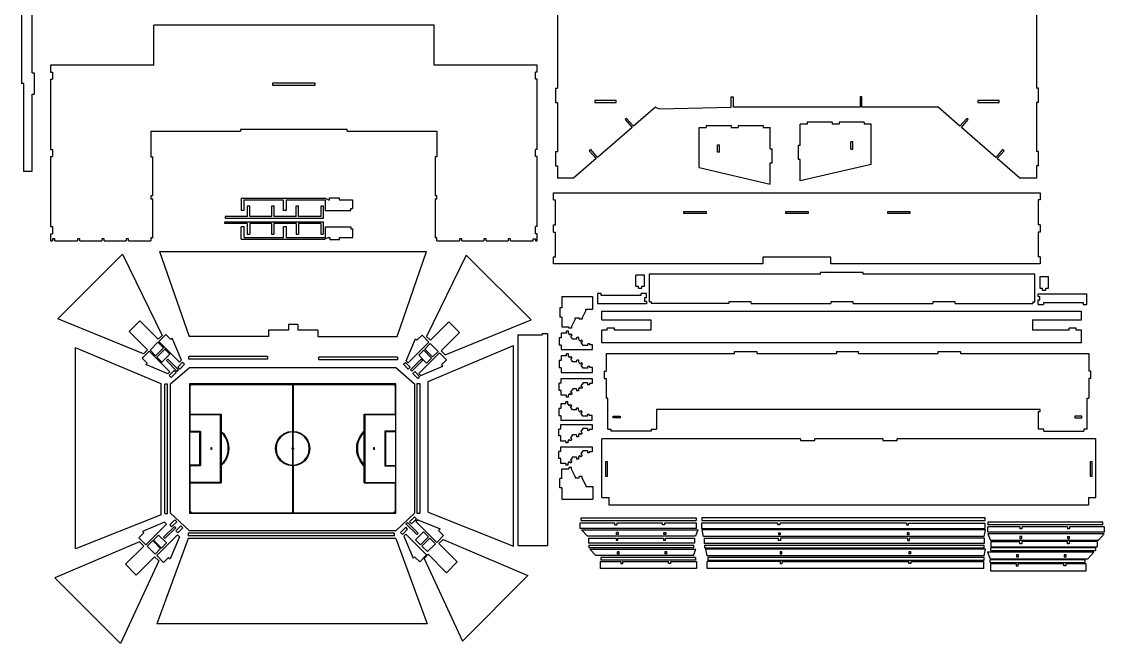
# Model space of a CAD drawing. Extents: x -1378 to 1378, y -734 to 734.
# Drawn here: x 177 to 1378, y -734 to -43 of the extents above; entities that cross this region are included whole.
import ezdxf

# ---------------------------------------------------------------- set-up
doc = ezdxf.new("R2010")
doc.units = 0
doc.header["$MEASUREMENT"] = 0
doc.layers.get('0').update_dxf_attribs({"linetype": 'CONTINUOUS'})

msp = doc.modelspace()

# ---------------------------------------------------------------- linework, layer by layer
for p, q in [((176.6, 6.5), (176.6, -111.9)), ((188.3, -100.1), (188.3, -5.3)), ((771.4, -30.1), (771.4, -117.3)), ((1303, -30.1), (1303, -117.3)), ((323.4, -91.5), (323.4, -47.1)), ((634.3, -47.1), (323.4, -47.1)), ((634.3, -91.5), (634.3, -47.1)), ((208.8, -91.5), (208.8, -99.4)), ((323.4, -91.5), (208.8, -91.5)), ((748.9, -91.5), (634.3, -91.5)), ((748.9, -99.4), (748.9, -91.5)), ((188.3, -100.1), (190.4, -100.1)), ((190.4, -100.1), (190.4, -123.7)), ((208.8, -99.4), (210.9, -99.4)), ((208.8, -107.3), (208.8, -185.2)), ((208.8, -107.3), (210.9, -107.3)), ((210.9, -99.4), (210.9, -107.3)), ((746.8, -107.3), (746.8, -99.4)), ((748.9, -99.4), (746.8, -99.4)), ((748.9, -107.3), (746.8, -107.3)), ((748.9, -185.2), (748.9, -107.3)), ((178.7, -111.9), (176.6, -111.9)), ((178.7, -111.9), (178.7, -209.3)), ((455.2, -111.7), (455.2, -113.9)), ((502.5, -111.7), (455.2, -111.7)), ((455.2, -113.9), (502.5, -113.9)), ((502.5, -113.9), (502.5, -111.7)), ((769.3, -117.3), (769.3, -133)), ((769.3, -117.3), (771.4, -117.3)), ((1305.2, -117.3), (1303, -117.3)), ((1305.2, -133), (1305.2, -117.3)), ((188.3, -123.7), (190.4, -123.7)), ((188.3, -209.3), (188.3, -123.7)), ((836.4, -130.8), (812.8, -130.8)), ((812.8, -130.8), (812.8, -133)), ((836.4, -133), (836.4, -130.8)), ((964.1, -126.7), (966.3, -126.7)), ((964.1, -138.2), (964.1, -126.7)), ((966.3, -126.7), (966.3, -138.2)), ((1109.3, -126.7), (1107.2, -126.7)), ((1107.2, -126.7), (1107.2, -138.1)), ((1109.3, -138.2), (1109.3, -126.7)), ((1238.1, -130.8), (1238.1, -133)), ((1261.7, -130.8), (1238.1, -130.8)), ((1261.7, -133), (1261.7, -130.8)), ((769.3, -133), (771.4, -133)), ((771.4, -133), (771.4, -187.6)), ((812.8, -133), (836.4, -133)), ((880.1, -138.1), (855.7, -159.4)), ((880.1, -138.1), (884.2, -140.1)), ((884.2, -140.1), (964.1, -138.2)), ((1107.2, -138.1), (966.3, -138.2)), ((1193.9, -138.3), (1109.3, -138.2)), ((1218.1, -159.4), (1193.9, -138.3)), ((1238.1, -133), (1261.7, -133)), ((1305.2, -133), (1303, -133)), ((1303, -133), (1303, -187.6)), ((848.1, -150.8), (846.5, -152.1)), ((846.5, -152.1), (854.1, -160.8)), ((855.7, -159.4), (848.1, -150.8)), ((1076.2, -155.1), (1048.5, -155.1)), ((1048.5, -155.1), (1048.5, -157.2)), ((1076.2, -155.1), (1076.2, -157.2)), ((1111.8, -155.1), (1084, -155.1)), ((1084, -155.1), (1084, -157.2)), ((1111.8, -155.1), (1111.8, -157.2)), ((1225.6, -150.7), (1218.1, -159.4)), ((1219.7, -160.8), (1227.2, -152.1)), ((1227.2, -152.1), (1225.6, -150.7)), ((320, -165.1), (419.7, -165.1)), ((320, -165.1), (320, -193.3)), ((419.7, -163), (419.7, -165.1)), ((538, -163), (419.7, -163)), ((538, -165.1), (538, -163)), ((538, -165.1), (637.6, -165.1)), ((637.6, -165.1), (637.6, -193.3)), ((854.1, -160.8), (815.9, -194.1)), ((928.6, -160.7), (936.4, -160.7)), ((928.6, -205.3), (928.6, -160.7)), ((936.4, -158.5), (964.1, -158.5)), ((936.4, -158.5), (936.4, -160.7)), ((964.1, -158.5), (964.1, -160.7)), ((964.1, -160.7), (971.9, -160.7)), ((971.9, -158.5), (999.7, -158.5)), ((971.9, -158.5), (971.9, -160.7)), ((999.7, -158.5), (999.7, -160.7)), ((999.7, -160.7), (1007.5, -160.7)), ((1007.5, -184.4), (1007.5, -160.7)), ((1040.7, -180.9), (1040.7, -157.2)), ((1048.5, -157.2), (1040.7, -157.2)), ((1084, -157.2), (1076.2, -157.2)), ((1119.6, -157.2), (1111.8, -157.2)), ((1119.6, -201.9), (1119.6, -157.2)), ((1257.9, -194.1), (1219.7, -160.8)), ((1097, -184.8), (1097, -176.9)), ((1099.1, -176.9), (1097, -176.9)), ((1099.1, -184.8), (1099.1, -176.9)), ((208.8, -185.2), (210.9, -185.2)), ((210.9, -185.2), (210.9, -193.1)), ((746.8, -193.1), (746.8, -185.2)), ((748.9, -185.2), (746.8, -185.2)), ((769.3, -187.6), (769.3, -203.3)), ((769.3, -187.6), (771.4, -187.6)), ((808.3, -185.5), (806.7, -186.9)), ((806.7, -186.9), (814.3, -195.5)), ((815.9, -194.1), (808.3, -185.5)), ((949.1, -188.3), (949.1, -180.3)), ((949.1, -180.3), (951.2, -180.3)), ((951.2, -188.3), (949.1, -188.3)), ((951.2, -188.3), (951.2, -180.3)), ((1007.5, -184.4), (1009.6, -184.4)), ((1009.6, -200.1), (1009.6, -184.4)), ((1040.7, -180.9), (1038.5, -180.9)), ((1038.5, -180.9), (1038.5, -196.6)), ((1097, -184.8), (1099.1, -184.8)), ((1265.4, -185.4), (1257.9, -194.1)), ((1259.5, -195.5), (1267, -186.8)), ((1267, -186.8), (1265.4, -185.4)), ((1305.2, -187.6), (1303, -187.6)), ((1305.2, -203.3), (1305.2, -187.6)), ((208.8, -193.1), (210.9, -193.1)), ((208.8, -193.1), (208.8, -270.9)), ((320, -193.3), (322.2, -193.3)), ((322.2, -236.8), (322.2, -193.3)), ((637.6, -193.3), (635.5, -193.3)), ((635.5, -193.3), (635.5, -236.8)), ((748.9, -193.1), (746.8, -193.1)), ((748.9, -270.9), (748.9, -193.1)), ((769.3, -203.3), (771.4, -203.3)), ((771.4, -203.3), (771.4, -217.3)), ((814.3, -195.5), (789.2, -217.3)), ((1007.5, -223.7), (1007.5, -200.1)), ((1007.5, -200.1), (1009.6, -200.1)), ((1040.7, -196.6), (1038.5, -196.6)), ((1040.7, -220.2), (1040.7, -196.6)), ((1119.6, -201.9), (1040.7, -220.2)), ((1284.5, -217.3), (1259.5, -195.5)), ((1303, -203.3), (1303, -217.3)), ((1305.2, -203.3), (1303, -203.3)), ((178.7, -209.3), (188.3, -209.3)), ((928.6, -205.3), (1007.5, -223.7)), ((789.2, -217.3), (771.4, -217.3)), ((1303, -217.3), (1284.5, -217.3)), ((320, -236.8), (320, -240)), ((322.2, -236.8), (320, -236.8)), ((320, -240), (322.2, -240)), ((322.2, -283.5), (322.2, -240)), ((420.1, -239.4), (513.1, -239.4)), ((420.1, -239.4), (420.1, -253)), ((516.9, -241.3), (513.1, -239.4)), ((518.2, -239.2), (529.2, -239.2)), ((518.2, -241.3), (518.2, -239.2)), ((529.2, -239.2), (529.2, -241.3)), ((637.6, -236.8), (635.5, -236.8)), ((635.5, -240), (635.5, -283.5)), ((635.5, -240), (637.6, -240)), ((637.6, -240), (637.6, -236.8)), ((767, -233.6), (1307.1, -233.6)), ((767, -241.4), (767, -233.6)), ((1307.1, -233.6), (1307.1, -241.4)), ((423.4, -241.3), (423.4, -253)), ((423.4, -241.3), (466.9, -241.3)), ((427.3, -259.7), (427.3, -248)), ((427.3, -248), (429.9, -248)), ((429.9, -259.7), (429.9, -248)), ((454.3, -259.7), (454.3, -248)), ((454.3, -248), (456.9, -248)), ((456.9, -259.7), (456.9, -248)), ((466.9, -241.3), (466.9, -253)), ((470.1, -241.3), (470.1, -253)), ((470.1, -241.3), (513.6, -241.3)), ((481.4, -248), (484, -248)), ((481.4, -259.7), (481.4, -248)), ((484, -259.7), (484, -248)), ((509, -248), (511.6, -248)), ((509, -259.7), (509, -248)), ((511.6, -261.7), (511.6, -248)), ((513.6, -241.3), (513.6, -253)), ((516.9, -241.3), (518.2, -241.3)), ((529.2, -241.3), (543.9, -241.3)), ((541.8, -253), (541.8, -251)), ((541.8, -251), (543.9, -251)), ((543.9, -241.3), (543.9, -251)), ((767, -241.4), (769.2, -241.4)), ((769.2, -269.2), (769.2, -241.4)), ((1305, -241.4), (1305, -269.2)), ((1307.1, -241.4), (1305, -241.4)), ((402.4, -259.7), (402.4, -261.7)), ((427.3, -259.7), (402.4, -259.7)), ((402.4, -261.7), (511.6, -261.7)), ((423.4, -253), (420.1, -253)), ((454.3, -259.7), (429.9, -259.7)), ((481.4, -259.7), (456.9, -259.7)), ((470.1, -253), (466.9, -253)), ((509, -259.7), (484, -259.7)), ((513.6, -253), (541.8, -253)), ((911.5, -254.1), (936.3, -254.1)), ((911.5, -256.3), (911.5, -254.1)), ((936.3, -256.3), (911.5, -256.3)), ((936.3, -254.1), (936.3, -256.3)), ((1024.7, -256.3), (1024.7, -254.1)), ((1024.7, -254.1), (1049.5, -254.1)), ((1049.5, -256.3), (1024.7, -256.3)), ((1049.5, -254.1), (1049.5, -256.3)), ((1137.9, -254.1), (1162.6, -254.1)), ((1137.9, -256.3), (1137.9, -254.1)), ((1162.6, -256.3), (1137.9, -256.3)), ((1162.6, -254.1), (1162.6, -256.3)), ((208.8, -270.9), (210.9, -270.9)), ((210.9, -270.9), (210.9, -278.9)), ((402.2, -267.6), (402.2, -265.7)), ((402.2, -265.7), (511.4, -265.7)), ((427.1, -267.6), (402.2, -267.6)), ((423.6, -271.4), (420.3, -271.4)), ((420.3, -285), (420.3, -271.4)), ((423.6, -283.1), (423.6, -271.4)), ((427.1, -267.6), (427.1, -279.3)), ((429.7, -267.6), (429.7, -279.3)), ((454.1, -267.6), (429.7, -267.6)), ((454.1, -267.6), (454.1, -279.3)), ((481.2, -267.6), (456.7, -267.6)), ((456.7, -267.6), (456.7, -279.3)), ((470.4, -271.4), (467.1, -271.4)), ((467.1, -283.1), (467.1, -271.4)), ((470.4, -283.1), (470.4, -271.4)), ((481.2, -267.6), (481.2, -279.3)), ((508.8, -267.6), (483.8, -267.6)), ((483.8, -267.6), (483.8, -279.3)), ((508.8, -267.6), (508.8, -279.3)), ((511.4, -265.7), (511.4, -279.3)), ((513.8, -283.1), (513.8, -271.4)), ((513.8, -271.4), (542, -271.4)), ((542, -271.4), (542, -273.4)), ((542, -273.4), (544.1, -273.4)), ((544.1, -283), (544.1, -273.4)), ((746.8, -278.9), (746.8, -270.9)), ((748.9, -270.9), (746.8, -270.9)), ((767, -277), (767, -269.2)), ((767, -269.2), (769.2, -269.2)), ((1307.1, -269.2), (1305, -269.2)), ((1307.1, -269.2), (1307.1, -277)), ((208.8, -278.9), (210.9, -278.9)), ((208.8, -278.9), (208.8, -286.8)), ((208.8, -286.8), (210.9, -286.8)), ((210.9, -284.6), (210.9, -286.8)), ((213.5, -284.6), (210.9, -284.6)), ((213.5, -286.8), (213.5, -284.6)), ((213.5, -286.8), (238.5, -286.8)), ((241.1, -284.6), (238.5, -284.6)), ((238.5, -284.6), (238.5, -286.8)), ((241.1, -286.8), (241.1, -284.6)), ((241.1, -286.8), (265.5, -286.8)), ((265.5, -284.6), (265.5, -286.8)), ((268.1, -284.6), (265.5, -284.6)), ((268.1, -286.8), (268.1, -284.6)), ((268.1, -286.8), (292.6, -286.8)), ((292.6, -284.6), (292.6, -286.8)), ((295.2, -284.6), (292.6, -284.6)), ((295.2, -286.8), (295.2, -284.6)), ((295.2, -286.8), (320, -286.8)), ((322.2, -283.5), (320, -283.5)), ((320, -283.5), (320, -286.8)), ((420.3, -285), (513.3, -285)), ((423.6, -283.1), (467.1, -283.1)), ((427.1, -279.3), (429.7, -279.3)), ((454.1, -279.3), (456.7, -279.3)), ((470.4, -283.1), (513.8, -283.1)), ((481.2, -279.3), (483.8, -279.3)), ((508.8, -279.3), (511.4, -279.3)), ((517.1, -283.1), (513.3, -285)), ((517.1, -283.1), (518.5, -283.1)), ((518.5, -283.1), (518.5, -285.2)), ((518.5, -285.2), (529.4, -285.2)), ((529.4, -283), (544.1, -283)), ((529.4, -285.2), (529.4, -283)), ((637.6, -283.5), (635.5, -283.5)), ((637.6, -286.8), (637.6, -283.5)), ((637.6, -286.8), (662.5, -286.8)), ((665.1, -284.6), (662.5, -284.6)), ((662.5, -284.6), (662.5, -286.8)), ((665.1, -286.8), (665.1, -284.6)), ((665.1, -286.8), (689.5, -286.8)), ((692.1, -284.6), (689.5, -284.6)), ((689.5, -284.6), (689.5, -286.8)), ((692.1, -286.8), (692.1, -284.6)), ((692.1, -286.8), (716.6, -286.8)), ((716.6, -284.6), (716.6, -286.8)), ((719.2, -284.6), (716.6, -284.6)), ((719.2, -286.8), (719.2, -284.6)), ((719.2, -286.8), (744.2, -286.8)), ((744.2, -286.8), (744.2, -284.6)), ((744.2, -284.6), (746.8, -284.6)), ((748.9, -278.9), (746.8, -278.9)), ((746.8, -284.6), (746.8, -286.8)), ((746.8, -286.8), (748.9, -286.8)), ((748.9, -286.8), (748.9, -278.9)), ((767, -277), (769.2, -277)), ((769.2, -304.7), (769.2, -277)), ((1307.1, -277), (1305, -277)), ((1305, -277), (1305, -304.7)), ((329.8, -298.7), (626.1, -298.7)), ((329.8, -298.7), (362.6, -393.2)), ((593.3, -393.2), (626.1, -298.7)), ((216.6, -373.6), (288.7, -301.6)), ((288.7, -301.6), (332.5, -391.9)), ((669.9, -302.6), (626.1, -393)), ((742, -374.7), (669.9, -302.6)), ((767, -304.7), (769.2, -304.7)), ((767, -312.5), (767, -304.7)), ((1074.9, -304.9), (999.3, -304.9)), ((999.3, -304.9), (999.3, -312.5)), ((1074.9, -312.5), (1074.9, -304.9)), ((1307.1, -304.7), (1305, -304.7)), ((1307.1, -304.7), (1307.1, -312.5)), ((999.3, -312.5), (767, -312.5)), ((1063.4, -323.9), (873.1, -323.9)), ((873.1, -323.9), (873.1, -354.4)), ((1063.4, -323.9), (1063.4, -321.8)), ((1110.7, -321.8), (1063.4, -321.8)), ((1307.1, -312.5), (1074.9, -312.5)), ((1110.7, -323.9), (1110.7, -321.8)), ((1301, -323.9), (1110.7, -323.9)), ((1301, -354.4), (1301, -323.9)), ((867.9, -324.9), (858.5, -324.9)), ((858.5, -337.2), (858.5, -324.9)), ((867.9, -337.2), (867.9, -324.9)), ((1306.9, -326.9), (1306.9, -339.3)), ((1316.2, -326.9), (1306.9, -326.9)), ((1316.2, -339.3), (1316.2, -326.9)), ((815.9, -345.3), (815.9, -356.8)), ((819.9, -345.3), (815.9, -345.3)), ((819.9, -347.4), (819.9, -345.3)), ((864.1, -347.4), (819.9, -347.4)), ((858.5, -337.2), (861.2, -337.2)), ((861.2, -339.4), (861.2, -337.2)), ((861.2, -339.4), (865.1, -339.4)), ((870.2, -345.3), (864.1, -345.3)), ((864.1, -347.4), (864.1, -345.3)), ((865.1, -337.2), (867.9, -337.2)), ((865.1, -339.4), (865.1, -337.2)), ((870.2, -350.2), (870.2, -345.3)), ((1304.7, -345.8), (1359, -345.8)), ((1304.7, -348.5), (1304.7, -345.8)), ((1306.9, -339.3), (1309.6, -339.3)), ((1309.6, -341.5), (1309.6, -339.3)), ((1309.6, -341.5), (1313.5, -341.5)), ((1313.5, -341.5), (1313.5, -339.3)), ((1313.5, -339.3), (1316.2, -339.3)), ((1359, -357.4), (1359, -345.8)), ((776, -348.8), (810.7, -348.8)), ((776, -348.8), (776, -361.4)), ((776, -350.7), (776, -350.7)), ((810.7, -362.8), (810.7, -348.8)), ((870.2, -356.8), (815.9, -356.8)), ((868.1, -350.2), (868.1, -354.1)), ((870.2, -350.2), (868.1, -350.2)), ((870.2, -354.1), (868.1, -354.1)), ((870.2, -354.1), (870.2, -356.8)), ((875.2, -354.4), (873.1, -354.4)), ((875.2, -354.4), (875.2, -356.6)), ((961.5, -356.6), (875.2, -356.6)), ((961.5, -354.4), (961.5, -356.6)), ((986.3, -354.4), (961.5, -354.4)), ((986.3, -356.6), (986.3, -354.4)), ((986.3, -356.6), (1074.7, -356.6)), ((1099.4, -354.4), (1074.7, -354.4)), ((1074.7, -354.4), (1074.7, -356.6)), ((1099.4, -356.6), (1099.4, -354.4)), ((1099.4, -356.6), (1187.8, -356.6)), ((1187.8, -354.4), (1187.8, -356.6)), ((1212.6, -354.4), (1187.8, -354.4)), ((1212.6, -356.6), (1212.6, -354.4)), ((1212.6, -356.6), (1298.9, -356.6)), ((1298.9, -354.4), (1301, -354.4)), ((1298.9, -354.4), (1298.9, -356.6)), ((1304.7, -348.5), (1306.8, -348.5)), ((1304.7, -352.4), (1306.8, -352.4)), ((1304.7, -357.4), (1304.7, -352.4)), ((1304.7, -357.4), (1310.8, -357.4)), ((1306.8, -352.4), (1306.8, -348.5)), ((1310.8, -355.2), (1310.8, -357.4)), ((1310.8, -355.2), (1355, -355.2)), ((1355, -355.2), (1355, -357.4)), ((1355, -357.4), (1359, -357.4)), ((776, -361.4), (773.9, -361.4)), ((773.9, -361.4), (773.9, -371.6)), ((776, -371.6), (773.9, -371.6)), ((776, -371.6), (776, -382.4)), ((791.1, -373.9), (791.1, -372.5)), ((791.1, -372.5), (795.6, -372.5)), ((795.6, -372.5), (795.6, -374)), ((802.9, -364.2), (798.6, -372.3)), ((798.6, -372.3), (798.6, -374)), ((802.9, -362.8), (810.7, -362.8)), ((802.9, -364.2), (802.9, -362.8)), ((820.7, -365), (1352.9, -365)), ((820.7, -374.4), (820.7, -365)), ((1352.9, -374.4), (1352.9, -365)), ((311.9, -412.5), (216.6, -373.6)), ((307.9, -375.8), (296, -387.7)), ((328.3, -396.1), (307.9, -375.8)), ((472.9, -379.8), (472.9, -385.9)), ((483, -379.8), (472.9, -379.8)), ((483, -379.8), (483, -385.9)), ((630.3, -397.2), (650.7, -376.9)), ((646.6, -413.5), (742, -374.7)), ((650.7, -376.9), (662.5, -388.8)), ((776, -382.4), (783.8, -382.4)), ((783.8, -383.7), (783.8, -382.4)), ((786.8, -383.7), (783.8, -383.7)), ((791.1, -373.9), (786.8, -382)), ((786.8, -382), (786.8, -383.7)), ((798.6, -374), (795.6, -374)), ((820.7, -374.4), (874.9, -374.4)), ((834.6, -383.8), (826.6, -383.8)), ((826.6, -386), (826.6, -383.8)), ((834.6, -386), (834.6, -383.8)), ((874.9, -374.4), (874.9, -386)), ((1298.6, -374.4), (1298.6, -386)), ((1298.6, -374.4), (1352.9, -374.4)), ((1347, -383.8), (1339.2, -383.8)), ((1339.2, -386), (1339.2, -383.8)), ((1347, -386), (1347, -383.8)), ((296, -387.7), (316.4, -408)), ((328.3, -396.1), (332.5, -391.9)), ((336.5, -391), (328.9, -398.6)), ((342.1, -396.6), (336.5, -391)), ((343.7, -395), (342.1, -396.6)), ((354, -419.5), (343.7, -395)), ((450.7, -393.2), (362.6, -393.2)), ((450.7, -385.9), (450.7, -393.2)), ((472.9, -385.9), (450.7, -385.9)), ((505.3, -385.9), (483, -385.9)), ((505.3, -385.9), (505.3, -393.2)), ((505.3, -393.2), (593.3, -393.2)), ((603.4, -420.2), (613.7, -395.7)), ((615.3, -397.3), (613.7, -395.7)), ((615.3, -397.3), (621, -391.7)), ((621, -391.7), (628.6, -399.3)), ((630.3, -397.2), (626.1, -393)), ((662.5, -388.8), (642.2, -409.1)), ((727.3, -391.1), (754.2, -391.1)), ((727.3, -391.1), (727.3, -625.3)), ((754.2, -389.9), (760.2, -389.9)), ((754.2, -389.9), (754.2, -391.1)), ((760.2, -389.9), (760.2, -625.3)), ((775.5, -394.7), (773.4, -394.7)), ((773.4, -394.7), (773.4, -402.6)), ((781.2, -389.3), (775.5, -389.3)), ((775.5, -389.3), (775.5, -394.7)), ((783.4, -387.2), (781.2, -387.2)), ((781.2, -389.3), (781.2, -387.2)), ((783.4, -389.2), (783.4, -387.2)), ((784.9, -391.2), (783.4, -389.2)), ((784.9, -391.2), (786.6, -390)), ((786.1, -392.9), (787.8, -391.6)), ((788.5, -396.2), (786.1, -392.9)), ((787.8, -391.6), (786.6, -390)), ((792.8, -396.2), (788.5, -396.2)), ((794.9, -394.1), (792.8, -394.1)), ((792.8, -396.2), (792.8, -394.1)), ((794.9, -396.2), (794.9, -394.1)), ((796.3, -398.2), (794.9, -396.2)), ((820.7, -400.1), (820.7, -386)), ((826.6, -386), (820.7, -386)), ((874.9, -386), (834.6, -386)), ((1339.2, -386), (1298.6, -386)), ((1352.9, -386), (1347, -386)), ((1352.9, -400.1), (1352.9, -386)), ((331.4, -445.8), (236.5, -405.8)), ((236.5, -629.1), (236.5, -405.8)), ((311.9, -412.5), (316.4, -408)), ((319.1, -408.3), (327.9, -399.5)), ((319.1, -408.3), (325.3, -414.5)), ((325.3, -414.5), (334.1, -405.7)), ((326.7, -416), (335.5, -407.2)), ((334.1, -405.7), (327.9, -399.5)), ((351.9, -421.7), (328.9, -398.6)), ((341.1, -412.8), (335.5, -407.2)), ((605.6, -422.4), (628.6, -399.3)), ((617.3, -413.8), (622.9, -408.2)), ((631.7, -417), (622.9, -408.2)), ((624, -407), (630.2, -400.9)), ((632.8, -415.8), (624, -407)), ((627.7, -442.9), (722.6, -402.9)), ((639, -409.7), (630.2, -400.9)), ((722.6, -626.2), (722.6, -402.9)), ((775.5, -402.6), (773.4, -402.6)), ((775.5, -402.6), (775.5, -407.7)), ((775.5, -407.7), (810.2, -407.7)), ((796.3, -398.2), (798.1, -396.9)), ((797.5, -399.8), (799.3, -398.6)), ((800, -403.2), (797.5, -399.8)), ((799.3, -398.6), (798.1, -396.9)), ((805, -403.2), (800, -403.2)), ((807.1, -401.1), (805, -401.1)), ((805, -403.2), (805, -401.1)), ((807.1, -402.2), (807.1, -401.1)), ((810.2, -402.2), (807.1, -402.2)), ((810.2, -407.7), (810.2, -402.2)), ((1352.9, -400.1), (820.7, -400.1)), ((310.4, -417), (318.1, -409.3)), ((316, -422.6), (310.4, -417)), ((341.1, -432.4), (318.1, -409.3)), ((332.3, -421.6), (326.7, -416)), ((332.3, -421.6), (341.1, -412.8)), ((337.4, -419.9), (338.9, -418.4)), ((337.4, -419.9), (349.3, -431.8)), ((350.8, -430.3), (338.9, -418.4)), ((354, -419.5), (351.9, -421.7)), ((362.3, -418.3), (362.3, -415.3)), ((449.5, -415.3), (362.3, -415.3)), ((449.5, -418.3), (362.3, -418.3)), ((449.5, -415.3), (449.5, -418.3)), ((593.7, -416.1), (506.3, -416.1)), ((506.3, -419.1), (506.3, -416.1)), ((593.7, -419.1), (506.3, -419.1)), ((593.7, -416.1), (593.7, -419.1)), ((603.4, -420.2), (605.6, -422.4)), ((608.2, -430.2), (620.1, -418.3)), ((621.6, -419.8), (609.7, -431.7)), ((626.1, -422.7), (617.3, -413.8)), ((617.5, -434.3), (640.5, -411.2)), ((621.6, -419.8), (620.1, -418.3)), ((626.1, -422.7), (631.7, -417)), ((639, -409.7), (632.8, -415.8)), ((648.2, -418.9), (640.5, -411.2)), ((646.6, -413.5), (642.2, -409.1)), ((642.6, -424.5), (648.2, -418.9)), ((775.5, -419.9), (773.4, -419.9)), ((773.4, -419.9), (773.4, -427.8)), ((781.2, -414.5), (775.5, -414.5)), ((775.5, -414.5), (775.5, -419.9)), ((781.2, -414.5), (781.2, -412.4)), ((783.4, -412.4), (781.2, -412.4)), ((783.4, -414.4), (783.4, -412.4)), ((784.9, -416.4), (783.4, -414.4)), ((784.9, -416.4), (786.6, -415.2)), ((786.1, -418.1), (787.8, -416.8)), ((788.5, -421.4), (786.1, -418.1)), ((787.8, -416.8), (786.6, -415.2)), ((794.9, -419.3), (792.8, -419.3)), ((792.8, -421.4), (792.8, -419.3)), ((794.9, -421.4), (794.9, -419.3)), ((825.4, -412.1), (967.7, -412.1)), ((825.4, -412.1), (825.4, -431.7)), ((967.7, -409.9), (992.5, -409.9)), ((967.7, -412.1), (967.7, -409.9)), ((992.5, -409.9), (992.5, -412.1)), ((992.5, -412.1), (1080.9, -412.1)), ((1080.9, -409.9), (1080.9, -412.1)), ((1080.9, -409.9), (1105.6, -409.9)), ((1105.6, -412.1), (1105.6, -409.9)), ((1105.6, -412.1), (1194, -412.1)), ((1194, -412.1), (1194, -409.9)), ((1194, -409.9), (1218.8, -409.9)), ((1218.8, -409.9), (1218.8, -412.1)), ((1218.8, -412.1), (1361, -412.1)), ((1361, -412.1), (1361, -431.7)), ((316, -422.6), (314.4, -424.2)), ((339, -434.5), (314.4, -424.2)), ((339, -434.5), (341.1, -432.4)), ((340.5, -436.4), (345.8, -431)), ((342, -445.7), (362.8, -427.5)), ((348, -433.2), (345.8, -431)), ((349.3, -431.8), (350.8, -430.3)), ((349.9, -427.1), (355.2, -421.7)), ((349.9, -427.1), (352, -429.2)), ((352, -429.2), (357.4, -423.9)), ((357.4, -423.9), (355.2, -421.7)), ((362.8, -427.5), (592, -427.5)), ((592, -427.5), (612.8, -445.7)), ((600.5, -424), (602.6, -421.9)), ((605.8, -429.4), (600.5, -424)), ((608, -427.2), (602.6, -421.9)), ((608, -427.2), (605.8, -429.4)), ((609.7, -431.7), (608.2, -430.2)), ((610.8, -434.3), (612.9, -432.1)), ((618.3, -437.5), (612.9, -432.1)), ((619.6, -436.4), (644.2, -426.1)), ((642.6, -424.5), (644.2, -426.1)), ((775.5, -427.8), (773.4, -427.8)), ((775.5, -427.8), (775.5, -432.9)), ((792.8, -421.4), (788.5, -421.4)), ((796.3, -423.4), (794.9, -421.4)), ((796.3, -423.4), (798, -422.1)), ((797.5, -425.1), (799.2, -423.8)), ((800, -428.4), (797.5, -425.1)), ((799.2, -423.8), (798, -422.1)), ((805, -428.4), (800, -428.4)), ((807.1, -426.3), (805, -426.3)), ((805, -428.4), (805, -426.3)), ((807.1, -427.4), (807.1, -426.3)), ((810.2, -427.4), (807.1, -427.4)), ((810.2, -432.9), (810.2, -427.4)), ((823.2, -431.7), (825.4, -431.7)), ((823.2, -431.7), (823.2, -439.7)), ((1363.3, -431.7), (1361, -431.7)), ((1363.3, -439.7), (1363.3, -431.7)), ((340.5, -436.4), (342.6, -438.5)), ((342.6, -438.5), (348, -433.2)), ((616.2, -439.6), (610.8, -434.3)), ((618.3, -437.5), (616.2, -439.6)), ((619.6, -436.4), (617.5, -434.3)), ((627.7, -588.1), (627.7, -442.9)), ((775.3, -445), (775.3, -439.9)), ((775.3, -439.9), (810, -439.9)), ((775.5, -432.9), (810.2, -432.9)), ((799.8, -444.4), (797.3, -447.8)), ((804.8, -444.4), (799.8, -444.4)), ((804.8, -444.4), (804.8, -446.6)), ((810, -439.9), (810, -445.4)), ((823.2, -439.7), (825.4, -439.7)), ((825.4, -439.7), (825.4, -461.5)), ((1361, -439.7), (1361, -461.5)), ((1363.3, -439.7), (1361, -439.7)), ((331.4, -591.1), (331.4, -445.8)), ((335.6, -589.8), (335.6, -446.1)), ((338.6, -446.1), (335.6, -446.1)), ((338.6, -589.8), (338.6, -446.1)), ((342, -589.4), (342, -445.7)), ((362.8, -445.7), (362.8, -589.4)), ((592, -445.7), (362.8, -445.7)), ((363.4, -446.3), (364.3, -446.3)), ((363.4, -446.3), (363.4, -447.2)), ((363.4, -447.2), (363.5, -447.2)), ((363.4, -447.5), (363.6, -447.5)), ((363.4, -447.5), (363.4, -479.2)), ((363.5, -447.2), (363.7, -447.2)), ((363.6, -447.5), (363.7, -447.4)), ((363.7, -447.2), (363.8, -447.1)), ((363.7, -447.4), (363.9, -447.4)), ((363.8, -447.1), (363.9, -447.1)), ((363.9, -447.1), (364, -447)), ((363.9, -447.4), (364, -447.3)), ((364, -447), (364.1, -446.9)), ((364, -447.3), (364.1, -447.2)), ((364.1, -446.8), (364.2, -446.7)), ((364.1, -446.9), (364.1, -446.8)), ((364.1, -447.2), (364.2, -447.1)), ((364.2, -446.7), (364.3, -446.6)), ((364.2, -447.1), (364.3, -447)), ((364.3, -446.4), (364.3, -446.3)), ((364.3, -446.5), (364.3, -446.4)), ((364.3, -446.6), (364.3, -446.5)), ((364.3, -447), (364.4, -446.8)), ((364.4, -446.8), (364.5, -446.7)), ((364.5, -446.7), (364.6, -446.6)), ((364.6, -446.4), (364.6, -446.3)), ((364.6, -446.3), (477.4, -446.3)), ((364.6, -446.6), (364.6, -446.4)), ((477.4, -446.3), (477.4, -498.5)), ((478.1, -446.3), (590.2, -446.3)), ((478.1, -446.3), (478.1, -498.6)), ((590.2, -446.3), (590.2, -446.4)), ((590.2, -446.4), (590.2, -446.6)), ((590.2, -446.6), (590.3, -446.7)), ((590.3, -446.7), (590.3, -446.9)), ((590.3, -446.9), (590.4, -447)), ((590.4, -446.3), (590.4, -446.4)), ((590.4, -446.3), (591.4, -446.3)), ((590.4, -446.4), (590.5, -446.5)), ((590.4, -447), (590.5, -447.2)), ((590.5, -446.5), (590.5, -446.6)), ((590.5, -446.6), (590.6, -446.8)), ((590.5, -447.2), (590.7, -447.3)), ((590.6, -446.8), (590.6, -446.9)), ((590.6, -446.9), (590.7, -447)), ((590.7, -447), (590.8, -447.1)), ((590.7, -447.3), (590.8, -447.4)), ((590.8, -447.1), (590.9, -447.1)), ((590.8, -447.4), (591, -447.4)), ((590.9, -447.1), (591.1, -447.2)), ((591, -447.4), (591.1, -447.5)), ((591.1, -447.2), (591.2, -447.2)), ((591.1, -447.5), (591.3, -447.5)), ((591.2, -447.2), (591.3, -447.2)), ((591.3, -447.2), (591.4, -447.2)), ((591.3, -447.5), (591.4, -447.5)), ((591.4, -447.2), (591.4, -446.3)), ((591.4, -479.5), (591.4, -447.5)), ((592, -589.4), (592, -445.7)), ((612.8, -445.7), (612.8, -589.4)), ((615.4, -445.4), (615.4, -589.2)), ((615.4, -445.4), (618.4, -445.4)), ((618.4, -445.4), (618.4, -589.2)), ((775.3, -445), (773.2, -445)), ((773.2, -452.9), (773.2, -445)), ((775.3, -452.9), (773.2, -452.9)), ((775.3, -458.3), (775.3, -452.9)), ((784.7, -456.4), (783.2, -458.5)), ((784.7, -456.4), (786.4, -457.7)), ((788.3, -451.4), (785.9, -454.8)), ((785.9, -454.8), (787.6, -456)), ((787.6, -456), (786.4, -457.7)), ((792.5, -451.4), (788.3, -451.4)), ((792.5, -451.4), (792.5, -453.5)), ((794.7, -453.5), (792.5, -453.5)), ((796.1, -449.4), (794.7, -451.4)), ((794.7, -451.4), (794.7, -453.5)), ((796.1, -449.4), (797.8, -450.7)), ((797.3, -447.8), (799, -449.1)), ((799, -449.1), (797.8, -450.7)), ((806.9, -446.6), (804.8, -446.6)), ((806.9, -445.4), (806.9, -446.6)), ((810, -445.4), (806.9, -445.4)), ((780.8, -467.8), (775.1, -467.8)), ((775.1, -467.8), (775.1, -473.2)), ((781, -458.3), (775.3, -458.3)), ((780.8, -467.8), (780.8, -465.7)), ((783, -465.7), (780.8, -465.7)), ((781, -458.3), (781, -460.5)), ((783.2, -460.5), (781, -460.5)), ((783, -467.7), (783, -465.7)), ((784.5, -469.7), (783, -467.7)), ((783.2, -458.5), (783.2, -460.5)), ((784.5, -469.7), (786.2, -468.5)), ((787.4, -470.1), (786.2, -468.5)), ((827.1, -461.5), (825.4, -461.5)), ((827.1, -496), (827.1, -461.5)), ((1359.4, -496), (1359.4, -461.5)), ((1359.4, -461.5), (1361, -461.5)), ((363.4, -479.2), (398.1, -479.2)), ((363.4, -479.8), (363.4, -498.5)), ((363.4, -479.8), (397.5, -479.8)), ((397.5, -555.2), (397.5, -479.8)), ((398.1, -479.2), (398.1, -498.5)), ((556.9, -498.1), (556.9, -479.5)), ((556.9, -479.5), (591.4, -479.5)), ((557.5, -480.1), (557.5, -555.2)), ((591.4, -480.1), (557.5, -480.1)), ((591.4, -480.1), (591.4, -498.1)), ((773, -473.2), (773, -481.1)), ((775.1, -473.2), (773, -473.2)), ((785.7, -471.4), (787.4, -470.1)), ((788.1, -474.7), (785.7, -471.4)), ((792.4, -474.7), (788.1, -474.7)), ((792.4, -474.7), (792.4, -472.6)), ((794.5, -472.6), (792.4, -472.6)), ((794.5, -474.7), (794.5, -472.6)), ((795.9, -476.7), (794.5, -474.7)), ((795.9, -476.7), (797.6, -475.4)), ((797.1, -478.3), (798.9, -477.1)), ((799.6, -481.7), (797.1, -478.3)), ((798.9, -477.1), (797.6, -475.4)), ((806.7, -479.6), (804.6, -479.6)), ((804.6, -481.7), (804.6, -479.6)), ((806.7, -480.7), (806.7, -479.6)), ((881.4, -474.1), (881.4, -496)), ((1307.2, -474.1), (881.4, -474.1)), ((1305.1, -476.3), (1307.2, -476.3)), ((1305.1, -496), (1305.1, -476.3)), ((1307.2, -476.3), (1307.2, -474.1)), ((775.1, -481.1), (773, -481.1)), ((775.1, -481.1), (775.1, -486.2)), ((775.1, -486.2), (809.8, -486.2)), ((775.1, -490.9), (809.8, -490.9)), ((775.1, -496), (775.1, -490.9)), ((804.6, -481.7), (799.6, -481.7)), ((809.8, -480.7), (806.7, -480.7)), ((809.8, -486.2), (809.8, -480.7)), ((809.8, -490.9), (809.8, -496.4)), ((833.1, -481.5), (841, -481.5)), ((833.1, -483.6), (833.1, -481.5)), ((841, -483.6), (833.1, -483.6)), ((841, -481.5), (841, -483.6)), ((1345.6, -481.5), (1345.6, -483.6)), ((1353.4, -481.5), (1345.6, -481.5)), ((1345.6, -483.6), (1353.4, -483.6)), ((1353.4, -483.6), (1353.4, -481.5)), ((375, -498.5), (363.4, -498.5)), ((363.4, -535.8), (363.4, -499.1)), ((363.4, -499.1), (374.4, -499.1)), ((374.4, -535.8), (374.4, -499.1)), ((375, -498.5), (375, -536.4)), ((398.1, -498.5), (400.5, -501)), ((398.1, -499.2), (398.1, -535.7)), ((398.1, -499.2), (400.2, -501.3)), ((402.2, -504.2), (400.2, -501.3)), ((400.5, -501), (402.6, -503.9)), ((403.8, -507.3), (402.2, -504.2)), ((402.6, -503.9), (404.2, -507.1)), ((460.9, -508), (463.9, -504.1)), ((464.4, -504.5), (461.4, -508.3)), ((463.9, -504.1), (467.9, -501)), ((468.2, -501.6), (464.4, -504.5)), ((467.9, -501), (472.5, -499.1)), ((472.7, -499.7), (468.2, -501.6)), ((472.5, -499.1), (477.4, -498.5)), ((477.4, -499.1), (472.7, -499.7)), ((477.4, -499.1), (477.4, -516.8)), ((478.1, -498.6), (482.4, -499.1)), ((478.1, -516.8), (478.1, -499.2)), ((482.2, -499.7), (478.1, -499.2)), ((486.7, -501.6), (482.2, -499.7)), ((482.4, -499.1), (487, -501)), ((490.5, -504.5), (486.7, -501.6)), ((487, -501), (490.9, -504.1)), ((493.4, -508.3), (490.5, -504.5)), ((490.9, -504.1), (494, -508)), ((550.7, -507), (552.4, -503.8)), ((552.9, -504.1), (551.3, -507.2)), ((552.4, -503.8), (554.4, -500.8)), ((554.9, -501.2), (552.9, -504.1)), ((554.4, -500.8), (556.9, -498.1)), ((554.9, -501.2), (556.9, -499.1)), ((556.9, -536.1), (556.9, -499.1)), ((579.7, -498.1), (579.7, -537)), ((591.4, -498.1), (579.7, -498.1)), ((580.4, -498.8), (580.4, -536.4)), ((580.4, -498.8), (591.4, -498.8)), ((591.4, -498.8), (591.4, -536.4)), ((775.1, -496), (772.9, -496)), ((772.9, -503.4), (772.9, -496)), ((775.1, -503.4), (772.9, -503.4)), ((775.1, -509.3), (775.1, -503.4)), ((788, -502.4), (785.7, -505.7)), ((792.3, -502.4), (788, -502.4)), ((792.3, -502.4), (792.3, -504.5)), ((794.5, -504.5), (792.3, -504.5)), ((795.9, -500.4), (794.5, -502.4)), ((794.5, -502.4), (794.5, -504.5)), ((795.9, -500.4), (797.6, -501.7)), ((799.5, -495.4), (797.1, -498.7)), ((797.1, -498.7), (798.8, -500)), ((798.8, -500), (797.6, -501.7)), ((804.6, -495.4), (799.5, -495.4)), ((804.6, -495.4), (804.6, -497.5)), ((806.7, -497.5), (804.6, -497.5)), ((806.7, -496.4), (806.7, -497.5)), ((809.8, -496.4), (806.7, -496.4)), ((827.1, -496), (831.1, -496)), ((831.1, -498.2), (831.1, -496)), ((875.3, -498.2), (831.1, -498.2)), ((875.3, -496), (875.3, -498.2)), ((875.3, -496), (881.4, -496)), ((1311.2, -496), (1305.1, -496)), ((1311.2, -498.2), (1311.2, -496)), ((1311.2, -498.2), (1355.4, -498.2)), ((1359.4, -496), (1355.4, -496)), ((1355.4, -496), (1355.4, -498.2)), ((386.8, -516.4), (387.3, -516.4)), ((386.8, -518.5), (386.8, -516.4)), ((387.3, -516.4), (387.3, -518.5)), ((405, -510.5), (403.8, -507.3)), ((404.2, -507.1), (405.4, -510.4)), ((405.7, -514), (405, -510.5)), ((405.4, -510.4), (406.2, -513.9)), ((405.9, -517.4), (405.7, -514)), ((406.2, -513.9), (406.4, -517.4)), ((458.3, -517.6), (459, -512.6)), ((459, -512.6), (460.9, -508)), ((459.6, -512.8), (459, -517.6)), ((461.4, -508.3), (459.6, -512.8)), ((477.5, -516.7), (477.5, -516.7)), ((477.6, -516.7), (477.5, -516.7)), ((477.6, -516.7), (477.6, -516.7)), ((477.7, -516.7), (477.6, -516.7)), ((477.8, -516.7), (477.7, -516.7)), ((477.8, -516.7), (477.8, -516.7)), ((477.9, -516.7), (477.8, -516.7)), ((477.9, -516.7), (477.9, -516.7)), ((478, -516.7), (477.9, -516.7)), ((478, -516.7), (478, -516.7)), ((495.3, -512.8), (493.4, -508.3)), ((494, -508), (495.9, -512.6)), ((495.9, -517.6), (495.3, -512.8)), ((495.9, -512.6), (496.5, -517.6)), ((548.6, -517.6), (548.8, -514)), ((548.8, -514), (549.5, -510.4)), ((549.5, -514), (549.2, -517.6)), ((549.5, -510.4), (550.7, -507)), ((550.2, -510.6), (549.5, -514)), ((551.3, -507.2), (550.2, -510.6)), ((567.5, -516.4), (568.1, -516.4)), ((567.5, -518.6), (567.5, -516.4)), ((568.1, -518.6), (568.1, -516.4)), ((780.8, -509.3), (775.1, -509.3)), ((775.1, -515.7), (809.8, -515.7)), ((775.1, -520.7), (775.1, -515.7)), ((780.8, -509.3), (780.8, -511.4)), ((782.9, -511.4), (780.8, -511.4)), ((784.5, -507.4), (782.9, -509.4)), ((782.9, -509.4), (782.9, -511.4)), ((784.5, -507.4), (786.2, -508.6)), ((785.7, -505.7), (787.4, -507)), ((787.4, -507), (786.2, -508.6)), ((809.8, -515.7), (809.8, -521.1)), ((1041.1, -506.7), (820.6, -506.7)), ((820.6, -571.8), (820.6, -506.7)), ((1041.1, -506.7), (1041.1, -508.8)), ((1041.1, -508.8), (1056.9, -508.8)), ((1132.5, -506.7), (1056.9, -506.7)), ((1056.9, -508.8), (1056.9, -506.7)), ((1132.5, -506.7), (1132.5, -508.8)), ((1132.5, -508.8), (1148.3, -508.8)), ((1368.8, -506.7), (1148.3, -506.7)), ((1148.3, -508.8), (1148.3, -506.7)), ((1368.8, -571.8), (1368.8, -506.7)), ((387.3, -518.5), (386.8, -518.5)), ((402.2, -530.7), (403.8, -527.6)), ((404.2, -527.8), (402.6, -530.9)), ((403.8, -527.6), (405, -524.3)), ((405.4, -524.5), (404.2, -527.8)), ((405, -524.3), (405.7, -520.9)), ((406.2, -521), (405.4, -524.5)), ((405.7, -520.9), (405.9, -517.4)), ((406.4, -517.4), (406.2, -521)), ((459, -522.5), (458.3, -517.6)), ((459, -517.6), (459.6, -522.3)), ((460.9, -527.1), (459, -522.5)), ((459.6, -522.3), (461.4, -526.8)), ((463.9, -531.1), (460.9, -527.1)), ((461.4, -526.8), (464.4, -530.6)), ((477, -517.4), (477.1, -517.2)), ((477, -517.6), (477, -517.4)), ((477, -517.8), (477, -517.6)), ((477.1, -517.9), (477, -517.8)), ((477.1, -517.2), (477.2, -517)), ((477.2, -518.1), (477.1, -517.9)), ((477.2, -517), (477.4, -516.9)), ((477.4, -518.2), (477.2, -518.1)), ((477.5, -516.7), (477.4, -516.8)), ((477.4, -516.9), (477.6, -516.8)), ((477.6, -518.3), (477.4, -518.2)), ((477.4, -518.4), (477.4, -536)), ((477.5, -518.4), (477.4, -518.4)), ((477.6, -518.4), (477.5, -518.4)), ((477.5, -518.4), (477.5, -518.4)), ((477.6, -516.8), (477.8, -516.8)), ((477.8, -518.3), (477.6, -518.3)), ((477.7, -518.4), (477.6, -518.4)), ((477.8, -518.4), (477.7, -518.4)), ((477.7, -518.4), (477.7, -518.4)), ((477.8, -516.8), (478, -516.8)), ((478, -518.3), (477.8, -518.3)), ((477.9, -518.4), (477.8, -518.4)), ((477.8, -518.4), (477.8, -518.4)), ((478, -518.4), (477.9, -518.4)), ((477.9, -518.4), (477.9, -518.4)), ((478.1, -516.8), (478, -516.7)), ((478, -516.8), (478.1, -516.9)), ((478.1, -518.2), (478, -518.3)), ((478.1, -518.4), (478, -518.4)), ((478, -518.4), (478, -518.4)), ((478.1, -516.9), (478.3, -517)), ((478.3, -518.1), (478.1, -518.2)), ((478.1, -535.9), (478.1, -518.4)), ((478.3, -517), (478.4, -517.2)), ((478.4, -517.9), (478.3, -518.1)), ((478.4, -517.2), (478.5, -517.4)), ((478.5, -517.8), (478.4, -517.9)), ((478.5, -517.4), (478.5, -517.6)), ((478.5, -517.6), (478.5, -517.8)), ((490.5, -530.6), (493.4, -526.8)), ((494, -527.1), (490.9, -531.1)), ((493.4, -526.8), (495.3, -522.3)), ((495.9, -522.5), (494, -527.1)), ((495.3, -522.3), (495.9, -517.6)), ((496.5, -517.6), (495.9, -522.5)), ((548.8, -521.2), (548.6, -517.6)), ((549.5, -524.7), (548.8, -521.2)), ((549.2, -517.6), (549.5, -521.1)), ((549.5, -521.1), (550.2, -524.6)), ((550.7, -528.2), (549.5, -524.7)), ((550.2, -524.6), (551.3, -527.9)), ((552.4, -531.4), (550.7, -528.2)), ((551.3, -527.9), (552.9, -531)), ((568.1, -518.6), (567.5, -518.6)), ((775.1, -520.7), (773, -520.7)), ((773, -528.7), (773, -520.7)), ((775.1, -528.7), (773, -528.7)), ((775.1, -534.1), (775.1, -528.7)), ((788.1, -527.1), (785.7, -530.5)), ((792.4, -527.1), (788.1, -527.1)), ((792.4, -527.1), (792.4, -529.3)), ((795.9, -525.2), (794.5, -527.1)), ((794.5, -527.1), (794.5, -529.3)), ((795.9, -525.2), (797.6, -526.4)), ((799.6, -520.2), (797.1, -523.5)), ((797.1, -523.5), (798.9, -524.8)), ((798.9, -524.8), (797.6, -526.4)), ((804.6, -520.2), (799.6, -520.2)), ((804.6, -520.2), (804.6, -522.3)), ((806.7, -522.3), (804.6, -522.3)), ((809.8, -521.1), (806.7, -521.1)), ((806.7, -521.1), (806.7, -522.3)), ((363.4, -535.8), (374.4, -535.8)), ((363.4, -536.4), (363.4, -555.2)), ((363.4, -536.4), (375, -536.4)), ((400.5, -533.8), (398.1, -536.4)), ((398.5, -535.2), (398.1, -535.7)), ((398.1, -536.4), (398.1, -555.8)), ((398.5, -535.2), (400.2, -533.5)), ((400.2, -533.5), (402.2, -530.7)), ((402.6, -530.9), (400.5, -533.8)), ((467.9, -534.1), (463.9, -531.1)), ((464.4, -530.6), (468.2, -533.5)), ((472.5, -536), (467.9, -534.1)), ((468.2, -533.5), (472.7, -535.4)), ((477.4, -536.6), (472.5, -536)), ((472.7, -535.4), (477.4, -536)), ((477.4, -536.6), (477.4, -588.9)), ((478.1, -535.9), (482.2, -535.4)), ((482.4, -536), (478.1, -536.6)), ((478.1, -536.6), (478.1, -588.9)), ((482.2, -535.4), (486.7, -533.5)), ((487, -534.1), (482.4, -536)), ((486.7, -533.5), (490.5, -530.6)), ((490.9, -531.1), (487, -534.1)), ((554.4, -534.4), (552.4, -531.4)), ((552.9, -531), (554.9, -534)), ((556.9, -537), (554.4, -534.4)), ((556.9, -536.1), (554.9, -534)), ((556.9, -555.8), (556.9, -537)), ((591.4, -537), (579.7, -537)), ((580.4, -536.4), (591.4, -536.4)), ((591.4, -537), (591.4, -555.2)), ((780.8, -534.1), (775.1, -534.1)), ((776, -540.2), (783.8, -540.2)), ((776, -550.9), (776, -540.2)), ((780.8, -534.1), (780.8, -536.2)), ((783, -536.2), (780.8, -536.2)), ((784.5, -532.1), (783, -534.2)), ((783, -534.2), (783, -536.2)), ((783.8, -538.8), (783.8, -540.2)), ((786.9, -538.8), (783.8, -538.8)), ((784.5, -532.1), (786.2, -533.4)), ((785.7, -530.5), (787.4, -531.7)), ((787.4, -531.7), (786.2, -533.4)), ((786.9, -540.5), (786.9, -538.8)), ((791.1, -548.6), (786.9, -540.5)), ((794.5, -529.3), (792.4, -529.3)), ((826.8, -532.5), (824.6, -532.5)), ((824.6, -532.5), (824.6, -548.2)), ((826.8, -548.2), (826.8, -532.5)), ((1362.6, -532.5), (1362.6, -548.2)), ((1364.7, -532.5), (1362.6, -532.5)), ((1364.7, -548.2), (1364.7, -532.5)), ((776, -550.9), (773.9, -550.9)), ((773.9, -561.2), (773.9, -550.9)), ((791.1, -548.6), (791.1, -550)), ((791.1, -550), (795.6, -550)), ((798.7, -548.6), (795.6, -548.6)), ((795.6, -550), (795.6, -548.6)), ((798.7, -550.3), (798.7, -548.6)), ((802.9, -558.4), (798.7, -550.3)), ((824.6, -548.2), (826.8, -548.2)), ((1362.6, -548.2), (1364.7, -548.2)), ((397.5, -555.2), (363.4, -555.2)), ((363.4, -555.8), (363.4, -587.5)), ((363.4, -555.8), (398.1, -555.8)), ((556.9, -555.8), (591.4, -555.8)), ((557.5, -555.2), (591.4, -555.2)), ((591.4, -587.5), (591.4, -555.8)), ((776, -561.2), (773.9, -561.2)), ((776, -561.2), (776, -573.8)), ((802.9, -558.4), (802.9, -559.8)), ((802.9, -559.8), (810.7, -559.8)), ((810.7, -559.8), (810.7, -573.8)), ((776, -571.8), (776, -571.8)), ((776, -573.8), (810.7, -573.8)), ((820.6, -571.8), (828.6, -571.8)), ((828.6, -580.4), (828.6, -571.8)), ((1360.8, -571.8), (1368.8, -571.8)), ((1360.8, -571.8), (1360.8, -580.4)), ((363.4, -587.5), (363.6, -587.5)), ((363.4, -587.9), (363.6, -587.9)), ((363.4, -587.9), (363.4, -588.9)), ((363.6, -587.5), (363.8, -587.6)), ((363.6, -587.9), (363.7, -587.9)), ((363.7, -587.9), (363.8, -588)), ((363.8, -587.6), (363.9, -587.6)), ((363.8, -588), (363.9, -588)), ((363.9, -587.6), (364.1, -587.7)), ((363.9, -588), (364, -588.1)), ((364, -588.1), (364.1, -588.2)), ((364.1, -587.7), (364.2, -587.8)), ((364.1, -588.2), (364.2, -588.3)), ((364.2, -587.8), (364.3, -587.9)), ((364.2, -588.3), (364.3, -588.4)), ((364.3, -587.9), (364.5, -588.1)), ((364.3, -588.4), (364.3, -588.5)), ((364.3, -588.5), (364.4, -588.6)), ((364.4, -588.6), (364.4, -588.7)), ((364.4, -588.7), (364.4, -588.9)), ((364.5, -588.1), (364.6, -588.2)), ((364.6, -588.2), (364.6, -588.4)), ((364.6, -588.4), (364.7, -588.5)), ((364.7, -588.5), (364.7, -588.7)), ((364.7, -588.7), (364.8, -588.9)), ((590.1, -588.7), (590.2, -588.5)), ((590.1, -588.9), (590.1, -588.7)), ((590.2, -588.4), (590.3, -588.2)), ((590.2, -588.5), (590.2, -588.4)), ((590.3, -588.2), (590.4, -588.1)), ((590.4, -588.1), (590.5, -587.9)), ((590.4, -588.9), (590.5, -588.7)), ((590.5, -587.9), (590.7, -587.8)), ((590.5, -588.5), (590.6, -588.4)), ((590.5, -588.6), (590.5, -588.5)), ((590.5, -588.7), (590.5, -588.6)), ((590.6, -588.3), (590.7, -588.2)), ((590.6, -588.4), (590.6, -588.3)), ((590.7, -587.8), (590.8, -587.7)), ((590.7, -588.2), (590.8, -588.1)), ((590.8, -587.7), (590.9, -587.7)), ((590.8, -588.1), (590.9, -588)), ((590.9, -587.7), (591.1, -587.6)), ((590.9, -588), (591.1, -588)), ((591.1, -587.6), (591.3, -587.6)), ((591.1, -588), (591.2, -587.9)), ((591.2, -587.9), (591.3, -587.9)), ((591.3, -587.6), (591.4, -587.5)), ((591.3, -587.9), (591.4, -587.9)), ((591.4, -588.9), (591.4, -587.9)), ((627.7, -588.1), (722.6, -626.2)), ((1360.8, -580.4), (828.6, -580.4)), ((331.4, -591.1), (236.5, -629.1)), ((335.2, -599.4), (310.6, -609.7)), ((335.2, -599.4), (337.3, -601.5)), ((335.6, -589.8), (338.6, -589.8)), ((341, -602.4), (346.7, -596.7)), ((362.8, -609), (342, -589.4)), ((343.1, -604.6), (348.8, -598.9)), ((348.8, -598.9), (346.7, -596.7)), ((362.8, -589.4), (592, -589.4)), ((363.4, -588.9), (364.4, -588.9)), ((364.8, -588.9), (477.4, -588.9)), ((478.1, -588.9), (590.1, -588.9)), ((590.4, -588.9), (591.4, -588.9)), ((612.8, -589.4), (592, -609)), ((603.2, -601.2), (604.7, -599.8)), ((616.6, -611.7), (604.7, -599.8)), ((607.1, -599.1), (612.8, -593.4)), ((607.1, -599.1), (609.2, -601.3)), ((609.2, -601.3), (614.9, -595.6)), ((614.9, -595.6), (612.8, -593.4)), ((616.5, -596.6), (614.3, -598.7)), ((614.3, -598.7), (637.4, -621.8)), ((615.4, -589.2), (618.4, -589.2)), ((616.5, -596.6), (641, -606.9)), ((835, -600.3), (796.3, -600.3)), ((796.3, -600.3), (796.3, -606.4)), ((797.8, -594.6), (925.4, -594.6)), ((797.8, -597.6), (797.8, -594.6)), ((797.8, -597.6), (925.4, -597.6)), ((835, -602.4), (835, -600.3)), ((887.8, -600.3), (837.2, -600.3)), ((837.2, -600.3), (837.2, -602.4)), ((887.8, -602.4), (887.8, -600.3)), ((890, -600.3), (890, -602.4)), ((925.6, -600.3), (890, -600.3)), ((925.4, -594.6), (925.4, -597.6)), ((925.6, -606.4), (925.6, -600.3)), ((1015.9, -600.3), (931.3, -600.3)), ((931.3, -600.3), (931.3, -606.3)), ((1245.9, -594.6), (931.6, -594.6)), ((931.6, -594.6), (931.6, -597.6)), ((931.6, -597.6), (1245.9, -597.6)), ((1015.9, -602.5), (1015.9, -600.3)), ((1158.9, -600.3), (1018, -600.3)), ((1018, -600.3), (1018, -602.5)), ((1158.9, -600.3), (1158.9, -602.5)), ((1161, -600.3), (1245.8, -600.3)), ((1161, -602.5), (1161, -600.3)), ((1245.8, -600.3), (1245.8, -606.3)), ((1245.9, -597.6), (1245.9, -594.6)), ((1249, -599.2), (1249, -602.3)), ((1376.7, -599.2), (1249, -599.2)), ((1376.7, -602.3), (1376.7, -599.2)), ((312.2, -611.3), (306.6, -616.9)), ((310.6, -609.7), (312.2, -611.3)), ((337.3, -601.5), (314.3, -624.6)), ((346.1, -604), (334.2, -615.9)), ((347.6, -605.5), (335.7, -617.4)), ((341, -602.4), (343.1, -604.6)), ((346.1, -604), (347.6, -605.5)), ((347.7, -609.1), (353.4, -603.4)), ((347.7, -609.1), (349.9, -611.2)), ((349.9, -611.2), (355.6, -605.5)), ((355.6, -605.5), (353.4, -603.4)), ((590.6, -611.7), (361.4, -611.7)), ((361.4, -611.7), (361.4, -614.7)), ((592, -609), (362.8, -609)), ((590.6, -614.7), (590.6, -611.7)), ((597.2, -610.7), (602.9, -605.1)), ((597.2, -610.7), (599.3, -612.9)), ((599.3, -612.9), (605, -607.2)), ((600.9, -614.9), (603, -612.7)), ((605, -607.2), (602.9, -605.1)), ((603, -612.7), (626.1, -635.8)), ((615.1, -613.1), (603.2, -601.2)), ((613.7, -619), (622.6, -610.2)), ((615.1, -613.1), (616.6, -611.7)), ((622.6, -610.2), (628.2, -615.8)), ((639.4, -608.5), (641, -606.9)), ((639.4, -608.5), (645, -614.1)), ((925.6, -606.4), (796.3, -606.4)), ((798, -607.9), (927.3, -607.8)), ((798, -607.9), (804.6, -615.1)), ((835, -602.4), (837.2, -602.4)), ((838.8, -611), (836.7, -611)), ((836.7, -613), (836.7, -611)), ((838.8, -611), (838.8, -613)), ((890, -602.4), (887.8, -602.4)), ((889.5, -611), (891.6, -611)), ((889.5, -613), (889.5, -611)), ((891.6, -611), (891.6, -613)), ((927.3, -607.8), (924.5, -615)), ((931.3, -606.3), (1245.8, -606.3)), ((933.6, -615.4), (931.9, -607.9)), ((1246.6, -607.9), (931.9, -607.9)), ((1018, -602.5), (1015.9, -602.5)), ((1016.6, -611.3), (1016.6, -613.3)), ((1016.6, -611.3), (1018.7, -611.3)), ((1018.7, -611.3), (1018.7, -613.3)), ((1158.9, -602.5), (1161, -602.5)), ((1159.6, -611.3), (1159.6, -613.3)), ((1161.7, -611.3), (1159.6, -611.3)), ((1161.7, -613.3), (1161.7, -611.3)), ((1245, -615.4), (1246.6, -607.9)), ((1376.7, -602.3), (1249, -602.3)), ((1249, -610.5), (1249, -604.5)), ((1284.7, -604.5), (1249, -604.5)), ((1378.3, -610.6), (1249, -610.5)), ((1249, -612.2), (1251.9, -619.4)), ((1378.3, -612.3), (1249, -612.2)), ((1284.7, -604.5), (1284.7, -606.6)), ((1286.8, -606.6), (1284.7, -606.6)), ((1337.5, -604.5), (1286.8, -604.5)), ((1286.8, -604.5), (1286.8, -606.6)), ((1337.5, -604.5), (1337.5, -606.7)), ((1339.6, -606.7), (1337.5, -606.7)), ((1378.3, -604.6), (1339.6, -604.5)), ((1339.6, -604.5), (1339.6, -606.7)), ((1378.3, -612.3), (1371.7, -619.4)), ((1378.3, -604.6), (1378.3, -610.6)), ((307.5, -621.2), (213.5, -661.4)), ((306.6, -616.9), (314.3, -624.6)), ((312.2, -625.9), (307.5, -621.2)), ((322.1, -619.9), (316, -626)), ((330.9, -628.7), (322.1, -619.9)), ((328.6, -613.7), (323, -619.3)), ((331.8, -628.1), (323, -619.3)), ((349.5, -613.4), (326.5, -636.5)), ((361.5, -617.6), (326.7, -712.5)), ((337.4, -622.5), (328.6, -613.7)), ((337.4, -622.5), (331.8, -628.1)), ((334.2, -615.9), (335.7, -617.4)), ((351.7, -615.6), (341.3, -640.1)), ((351.7, -615.6), (349.5, -613.4)), ((590.6, -614.7), (361.4, -614.7)), ((592, -617.6), (361.5, -617.6)), ((592, -617.6), (626.8, -712.5)), ((600.9, -614.9), (611.2, -639.4)), ((613.7, -619), (619.4, -624.6)), ((619.4, -624.6), (628.2, -615.8)), ((620.9, -626), (629.7, -617.2)), ((627, -632.1), (635.8, -623.3)), ((629.7, -617.2), (635.8, -623.3)), ((645, -614.1), (637.4, -621.8)), ((639.7, -623.2), (644.4, -618.5)), ((639.7, -623.2), (660.1, -643.6)), ((644.4, -618.5), (738.4, -658.7)), ((924.5, -615), (804.6, -615.1)), ((805.6, -617.1), (836.4, -617.1)), ((805.6, -617.1), (805.6, -622.7)), ((923.5, -622.7), (805.6, -622.7)), ((806.3, -624.9), (922.6, -624.9)), ((806.3, -624.9), (806.3, -627.9)), ((836.4, -617.1), (836.4, -619.5)), ((836.4, -619.5), (838.5, -619.5)), ((838.8, -613), (836.7, -613)), ((838.5, -619.5), (838.5, -617.1)), ((838.5, -617.1), (889.2, -617.2)), ((889.2, -617.2), (889.2, -619.5)), ((889.2, -619.5), (891.3, -619.5)), ((891.6, -613), (889.5, -613)), ((891.3, -617.2), (923.5, -617.2)), ((891.3, -619.5), (891.3, -617.2)), ((922.6, -627.9), (922.6, -624.9)), ((923.5, -617.2), (923.5, -622.7)), ((1245, -615.4), (933.6, -615.4)), ((934.1, -617.3), (1016.8, -617.3)), ((934.1, -617.3), (934.1, -622.9)), ((1244.9, -622.9), (934.1, -622.9)), ((1018.7, -613.3), (1016.6, -613.3)), ((1016.8, -619.8), (1016.8, -617.3)), ((1019, -619.8), (1016.8, -619.8)), ((1019, -617.3), (1019, -619.8)), ((1159.8, -617.3), (1019, -617.3)), ((1161.7, -613.3), (1159.6, -613.3)), ((1159.8, -617.3), (1159.8, -619.8)), ((1159.8, -619.8), (1162, -619.8)), ((1244.9, -617.3), (1162, -617.3)), ((1162, -619.8), (1162, -617.3)), ((1244.9, -617.3), (1244.9, -622.9)), ((1251.9, -619.4), (1371.7, -619.4)), ((1284.5, -621.1), (1252.3, -621.1)), ((1252.3, -621.1), (1252.3, -626.6)), ((1284.5, -623.4), (1284.5, -621.1)), ((1286.6, -623.4), (1284.5, -623.4)), ((1286.8, -615.3), (1284.7, -615.3)), ((1284.7, -615.3), (1284.7, -617.4)), ((1284.7, -617.4), (1286.8, -617.4)), ((1337.3, -621), (1286.6, -621.1)), ((1286.6, -621.1), (1286.6, -623.4)), ((1286.8, -617.4), (1286.8, -615.3)), ((1337.3, -623.4), (1337.3, -621)), ((1339.4, -623.4), (1337.3, -623.4)), ((1337.5, -615.3), (1339.6, -615.3)), ((1337.5, -615.3), (1337.5, -617.4)), ((1337.5, -617.4), (1339.6, -617.4)), ((1339.4, -621), (1339.4, -623.4)), ((1370.2, -621), (1339.4, -621)), ((1339.6, -617.4), (1339.6, -615.3)), ((1370.2, -621), (1370.2, -626.6)), ((312.2, -625.9), (291.9, -646.2)), ((324.8, -634.8), (316, -626)), ((324.8, -634.8), (330.9, -628.7)), ((334.1, -644.1), (326.5, -636.5)), ((618.4, -643.4), (626.1, -635.8)), ((627, -632.1), (620.9, -626)), ((623.3, -639.7), (627.8, -635.1)), ((648.2, -655.5), (627.8, -635.1)), ((727.3, -625.3), (760.2, -625.3)), ((922.6, -627.9), (806.3, -627.9)), ((807.2, -629.3), (813.8, -636.5)), ((807.2, -629.3), (925, -629.3)), ((922.2, -636.5), (813.8, -636.5)), ((837.9, -634.4), (837.9, -632.3)), ((839.8, -632.3), (837.9, -632.3)), ((837.9, -634.4), (839.8, -634.4)), ((839.8, -634.4), (839.8, -632.3)), ((890.6, -632.3), (890.6, -634.4)), ((892.8, -632.3), (890.6, -632.3)), ((892.8, -634.4), (890.6, -634.4)), ((892.8, -634.4), (892.8, -632.3)), ((922.2, -636.5), (925, -629.3)), ((934.4, -624.9), (934.4, -627.9)), ((934.4, -624.9), (1245, -624.9)), ((934.4, -627.9), (1245, -627.9)), ((1246.4, -629.4), (935.6, -629.4)), ((935.6, -629.4), (937.3, -636.9)), ((1244.8, -636.9), (937.3, -636.9)), ((1018.4, -632.4), (1018.4, -634.5)), ((1020.5, -632.4), (1018.4, -632.4)), ((1018.4, -634.5), (1020.5, -634.5)), ((1020.5, -634.5), (1020.5, -632.4)), ((1163.5, -632.4), (1161.4, -632.4)), ((1161.4, -632.4), (1161.4, -634.5)), ((1163.5, -634.5), (1161.4, -634.5)), ((1163.5, -634.5), (1163.5, -632.4)), ((1244.8, -636.9), (1246.4, -629.4)), ((1245, -627.9), (1245, -624.9)), ((1248.7, -632.8), (1251.6, -640)), ((1366.5, -632.8), (1248.7, -632.8)), ((1252.3, -626.6), (1370.2, -626.6)), ((1252.3, -630.9), (1252.3, -627.9)), ((1368.7, -627.9), (1252.3, -627.9)), ((1252.3, -630.9), (1368.7, -630.9)), ((1280.9, -635.8), (1280.9, -637.8)), ((1283.1, -635.8), (1280.9, -635.8)), ((1283.1, -637.8), (1283.1, -635.8)), ((1333.7, -635.8), (1333.7, -637.8)), ((1335.9, -635.8), (1333.7, -635.8)), ((1335.9, -637.8), (1335.9, -635.8)), ((1366.5, -632.8), (1359.9, -640)), ((1368.7, -627.9), (1368.7, -630.9)), ((328.7, -642.3), (286.2, -734)), ((291.9, -646.2), (303.8, -658.1)), ((303.8, -658.1), (324.1, -637.8)), ((328.7, -642.3), (324.1, -637.8)), ((339.7, -638.5), (334.1, -644.1)), ((339.7, -638.5), (341.3, -640.1)), ((612.8, -637.8), (611.2, -639.4)), ((612.8, -637.8), (618.4, -643.4)), ((623.3, -639.7), (665.8, -731.4)), ((660.1, -643.6), (648.2, -655.5)), ((819, -651), (819, -643.2)), ((819, -643.2), (841.8, -643.2)), ((819.6, -638.5), (819.5, -641.6)), ((924.5, -641.6), (819.5, -641.6)), ((924.5, -638.6), (819.6, -638.5)), ((841.8, -643.2), (841.8, -645.3)), ((841.8, -645.3), (844, -645.3)), ((844, -643.2), (894.6, -643.2)), ((844, -645.3), (844, -643.2)), ((894.6, -645.4), (894.6, -643.2)), ((896.7, -645.4), (894.6, -645.4)), ((896.7, -643.2), (896.7, -645.4)), ((896.7, -643.2), (925.6, -643.2)), ((924.5, -638.6), (924.5, -641.6)), ((925.6, -643.2), (925.6, -651)), ((937.6, -650.9), (937.6, -643.1)), ((1018.5, -643.1), (937.6, -643.1)), ((1245, -638.7), (938.2, -638.7)), ((938.2, -638.7), (938.2, -641.7)), ((938.2, -641.7), (1245, -641.7)), ((1018.5, -643.1), (1018.5, -645.2)), ((1018.5, -645.2), (1020.6, -645.2)), ((1020.6, -645.2), (1020.6, -643.1)), ((1020.6, -643.1), (1161.5, -643.1)), ((1161.5, -645.2), (1161.5, -643.1)), ((1163.6, -645.2), (1161.5, -645.2)), ((1163.6, -643.1), (1244.7, -643.1)), ((1163.6, -643.1), (1163.6, -645.2)), ((1244.7, -650.9), (1244.7, -643.1)), ((1245, -641.7), (1245, -638.7)), ((1356.5, -641.1), (1251.5, -641.2)), ((1251.5, -644.2), (1251.5, -641.2)), ((1251.5, -644.2), (1356.5, -644.2)), ((1251.6, -640), (1359.9, -640)), ((1280.6, -645.7), (1251.8, -645.7)), ((1251.8, -645.7), (1251.8, -653.5)), ((1280.6, -645.7), (1280.6, -647.8)), ((1280.6, -647.8), (1282.7, -647.8)), ((1280.9, -637.8), (1283.1, -637.8)), ((1282.7, -647.8), (1282.7, -645.7)), ((1333.4, -645.7), (1282.7, -645.7)), ((1333.4, -647.8), (1333.4, -645.7)), ((1335.5, -647.8), (1333.4, -647.8)), ((1333.7, -637.8), (1335.9, -637.8)), ((1358.3, -645.7), (1335.5, -645.7)), ((1335.5, -645.7), (1335.5, -647.8)), ((1356.5, -641.1), (1356.5, -644.2)), ((1358.3, -653.5), (1358.3, -645.7)), ((665.8, -731.4), (738.4, -658.7)), ((925.6, -651), (819, -651)), ((1244.7, -650.9), (937.6, -650.9)), ((1251.8, -653.5), (1358.3, -653.5)), ((286.2, -734), (213.5, -661.4)), ((626.8, -712.5), (326.7, -712.5))]:
    msp.add_line(p, q)

doc.saveas('drawing.dxf')
